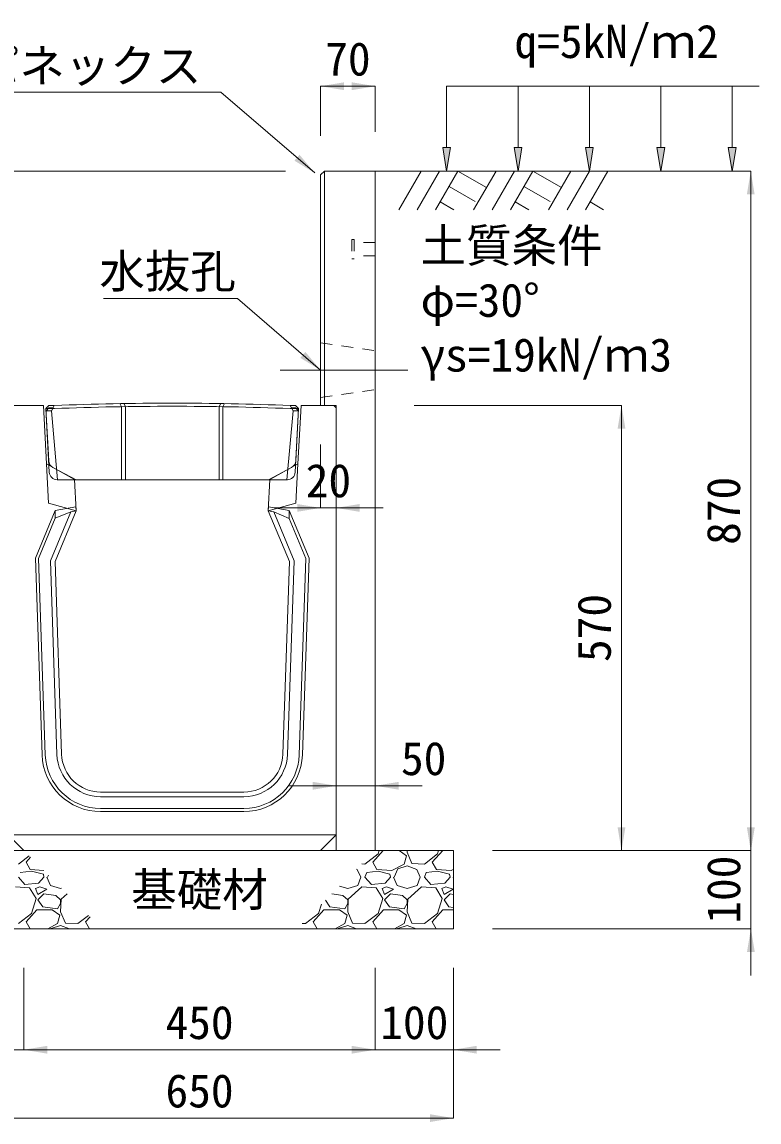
# Model space of a CAD drawing. Units: millimetres at full size. Extents: x 187207 to 255567, y 882048 to 905686.
# Drawn here: x 196942 to 197886, y 896343 to 897751 of the extents above; entities that cross this region are included whole.
import ezdxf
from ezdxf.enums import TextEntityAlignment as Align

# ---------------------------------------------------------------- set-up
doc = ezdxf.new("R2010")
doc.units = ezdxf.units.MM
doc.header["$LTSCALE"] = 20
for name, pattern in [('DASHED', [7.5, 6, -1.5]), ('USER1', [28.575, 19.05, -3.175, 3.175, -3.175]), ('USER2', [1.35, 0.75, -0.6])]:
    doc.linetypes.add(name, pattern=pattern)
for name, color, linetype, lineweight in [('0_2', 7, 'Continuous', 20), ('パネックス', 2, 'Continuous', 13), ('基礎材', 7, 'Continuous', 15), ('寸法線', 7, 'Continuous', 13), ('引出線', 4, 'Continuous', 13), ('箱型U字側溝', 2, 'Continuous', 9), ('ｲﾝｻｰﾄ', 3, 'USER2', 9), ('ﾊｯﾁﾝｸﾞ', 7, 'Continuous', 5)]:
    doc.layers.add(name, color=color, linetype=linetype, lineweight=lineweight)
doc.layers.add('文字', color=7, linetype='Continuous')
doc.styles.add('ＭＳ ゴシック', font='')
doc.styles.get('ＭＳ ゴシック').set_extended_font_data('MS Gothic')

# ---------------------------------------------------------------- blocks, each defined once
blk = doc.blocks.new('filled_arrow')
at = {"color": 0, "linetype": 'Continuous', "lineweight": -2}
blk.add_solid([(7.5, 1.25), (0, 0), (7.5, -1.25)], dxfattribs=at)

msp = doc.modelspace()

# ---------------------------------------------------------------- hatches: boundary and pattern name
at = {"layer": '寸法線'}
for points in [[(197490.79, 897590.37), (197485.79, 897560.37), (197480.79, 897590.37)], [(197582.2, 897590.37), (197577.2, 897560.37), (197572.2, 897590.37)], [(197673.61, 897590.37), (197668.61, 897560.37), (197663.61, 897590.37)], [(197765.03, 897590.37), (197760.03, 897560.37), (197755.03, 897590.37)], [(197856.44, 897590.37), (197851.44, 897560.37), (197846.44, 897590.37)]]:
    msp.add_hatch(color=256, dxfattribs=at).paths.add_polyline_path(points)

# ---------------------------------------------------------------- linework, layer by layer
at = {"layer": '0_2'}
msp.add_line((197394.37, 897560.37), (197794.37, 897560.37), dxfattribs=at)
at = {"layer": 'パネックス'}
for p, q in [((197324.37, 897555.37), (197329.37, 897560.37)), ((197324.37, 897260.37), (197324.37, 897555.37)), ((197329.37, 897560.37), (197394.37, 897560.37)), ((197394.37, 897560.37), (197394.37, 896690.37)), ((197324.37, 897260.37), (197324.37, 897305.37)), ((197344.37, 897260.37), (197324.37, 897260.37)), ((197344.37, 896690.37), (197344.37, 897260.37)), ((197394.37, 896690.37), (197344.37, 896690.37))]:
    msp.add_line(p, q, dxfattribs=at)
at = {"layer": 'パネックス', "lineweight": 5}
msp.add_line((197329.37, 897560.37), (197329.37, 897260.37), dxfattribs=at)
at = {"layer": 'パネックス', "linetype": 'USER2', "lineweight": 9}
for p, q in [((197324.37, 897340.37), (197394.37, 897330.37)), ((197324.37, 897270.37), (197394.37, 897280.37))]:
    msp.add_line(p, q, dxfattribs=at)
at = {"layer": '基礎材'}
for p, q in [((196844.37, 896690.37), (197494.37, 896690.37)), ((197494.37, 896690.37), (197494.37, 896590.37)), ((196844.37, 896590.37), (197494.37, 896590.37))]:
    msp.add_line(p, q, dxfattribs=at)
at = {"layer": '寸法線'}
for p, q in [((197324.37, 897668.92), (197394.37, 897668.92)), ((197324.37, 897605.37), (197324.37, 897668.92)), ((197394.37, 897610.37), (197394.37, 897668.92)), ((197279.37, 897560.37), (196809.37, 897560.37)), ((197444.37, 897560.37), (197875.22, 897560.37)), ((197875.22, 896690.37), (197875.22, 897560.37)), ((197444.37, 897260.37), (197709.7, 897260.37)), ((197709.7, 897260.37), (197709.7, 896690.37)), ((197324.37, 897210.37), (197324.37, 897129.07)), ((197344.37, 897210.37), (197344.37, 897129.07)), ((197404.37, 897129.07), (197264.37, 897129.07)), ((197284.37, 896773.36), (197454.37, 896773.36)), ((197344.37, 896715.37), (197344.37, 896773.36)), ((197394.37, 896715.37), (197394.37, 896773.36)), ((197875.4, 896750.37), (197875.4, 896530.37)), ((197544.37, 896690.37), (197875.22, 896690.37)), ((197544.37, 896690.37), (197709.7, 896690.37)), ((197544.37, 896690.37), (197875.4, 896690.37)), ((197544.37, 896590.37), (197875.4, 896590.37)), ((196944.37, 896540.37), (196944.37, 896435.43)), ((196944.37, 896540.37), (196944.37, 896435.43)), ((197394.37, 896540.37), (197394.37, 896435.43)), ((197394.37, 896540.37), (197394.37, 896435.43)), ((197494.37, 896540.37), (197494.37, 896435.43)), ((197494.37, 896540.37), (197494.37, 896347.93)), ((196784.37, 896435.43), (197004.37, 896435.43)), ((196944.37, 896435.43), (197394.37, 896435.43)), ((197334.37, 896435.43), (197554.37, 896435.43)), ((197494.37, 896347.93), (196844.37, 896347.93))]:
    msp.add_line(p, q, dxfattribs=at)
at = {"layer": '寸法線', "lineweight": 9}
for p, q in [((197885.79, 897668.92), (197485.79, 897668.92)), ((197485.79, 897590.37), (197485.79, 897668.92)), ((197577.2, 897590.37), (197577.2, 897668.92)), ((197668.61, 897590.37), (197668.61, 897668.92)), ((197760.03, 897590.37), (197760.03, 897668.92)), ((197851.44, 897590.37), (197851.44, 897668.92))]:
    msp.add_line(p, q, dxfattribs=at)
at = {"layer": '寸法線', "linetype": 'USER1', "lineweight": 9}
msp.add_line((197272.52, 897305.37), (197436.23, 897305.37), dxfattribs=at)
at = {"layer": '寸法線', "lineweight": 9}
for points in [[(197490.79, 897590.37), (197485.79, 897560.37), (197480.79, 897590.37)], [(197582.2, 897590.37), (197577.2, 897560.37), (197572.2, 897590.37)], [(197673.61, 897590.37), (197668.61, 897560.37), (197663.61, 897590.37)], [(197765.03, 897590.37), (197760.03, 897560.37), (197755.03, 897590.37)], [(197856.44, 897590.37), (197851.44, 897560.37), (197846.44, 897590.37)]]:
    msp.add_lwpolyline(points, close=True, dxfattribs=at)
at = {"layer": '引出線'}
for points in [[(197316.87, 897557.87), (197196.66, 897661.33), (196888.41, 897661.33)], [(197324.37, 897305.37), (197218.14, 897397.09), (197046.4, 897397.09)]]:
    msp.add_lwpolyline(points, dxfattribs=at)
at = {"layer": '箱型U字側溝'}
for p, q in [((196972.58, 897256.23), (196983.44, 897256.23)), ((197285.28, 897256.23), (197296.15, 897256.23)), ((196984.49, 897125.83), (196984.62, 897115.71)), ((197004.38, 897124.17), (197011.37, 897125.37)), ((197264.37, 897124.17), (197257.37, 897125.37)), ((197284.25, 897125.83), (197284.13, 897115.71)), ((196971.75, 896812.96), (196963.23, 897064.22)), ((196992.74, 896813.68), (196984.37, 897060.37)), ((197226.04, 896765.37), (197042.71, 896765.37)), ((197042.71, 896759.37), (197226.04, 896759.37)), ((197226.04, 896744.37), (197042.71, 896744.37)), ((197042.71, 896740.37), (197226.04, 896740.37)), ((196924.37, 896710.37), (197344.37, 896710.37))]:
    msp.add_line(p, q, dxfattribs=at)
at = {"layer": '箱型U字側溝', "lineweight": 18}
msp.add_line((196986.91, 897165.23), (197281.81, 897165.23), dxfattribs=at)
at = {"layer": '箱型U字側溝', "lineweight": 13}
msp.add_line((197226.04, 896765.37), (197042.71, 896765.37), dxfattribs=at)
for points in [[(197009.37, 897165.37), (196973.37, 897185.37), (196969.37, 897260.37), (196927.37, 897260.37), (196924.37, 897257.37), (196924.37, 896710.37), (196944.37, 896690.37), (197324.37, 896690.37), (197344.37, 896710.37), (197344.37, 897257.37), (197341.37, 897260.37), (197299.37, 897260.37), (197295.37, 897185.37), (197259.37, 897165.37), (197257.37, 897125.37), (197284.37, 897060.37), (197276.01, 896813.68)], [(196992.74, 896813.68), (196984.37, 897060.37), (197011.37, 897125.37), (197009.37, 897165.37)]]:
    msp.add_lwpolyline(points, dxfattribs=at)
at = {"layer": '箱型U字側溝', "lineweight": 18}
for points in [[(196976.15, 897189.19), (196972.58, 897256.23), (196976.36, 897260.23)], [(196983.36, 897260.23), (196976.36, 897260.23), (196972.58, 897256.23), (196976.92, 897174.69)], [(197291.8, 897174.69), (197296.15, 897256.23), (197292.36, 897260.23), (197285.36, 897260.23)], [(197292.36, 897260.23), (197296.15, 897256.23), (197292.57, 897189.19)], [(197287.24, 897180.87), (197257.46, 897165.23), (197011.27, 897165.23), (196981.49, 897180.87)]]:
    msp.add_lwpolyline(points, dxfattribs=at)
at = {"layer": '箱型U字側溝', "color": 5}
for points in [[(196976.36, 897257.32), (196981.74, 897257.23), (196979.58, 897253.23), (196972.73, 897253.34)], [(197292.36, 897257.32), (197286.98, 897257.23), (197289.15, 897253.23), (197295.99, 897253.34)]]:
    msp.add_lwpolyline(points, close=True, dxfattribs=at)
at = {"layer": '箱型U字側溝', "color": 5, "linetype": 'DASHED'}
for points in [[(196987.43, 897165.23), (196979.58, 897253.23), (196983.36, 897260.23)], [(197281.3, 897165.23), (197289.15, 897253.23), (197285.36, 897260.23)]]:
    msp.add_lwpolyline(points, dxfattribs=at)
at = {"layer": '箱型U字側溝'}
for points in [[(197067.3, 897262.64), (197069.36, 897258.67), (197069.36, 897165.23)], [(197074.36, 897165.23), (197074.36, 897258.75), (197072.3, 897262.72)], [(197194.36, 897165.23), (197194.36, 897258.75), (197196.42, 897262.72)], [(197199.36, 897165.23), (197199.36, 897258.67), (197201.42, 897262.64)], [(196984.37, 897060.37), (197011.37, 897125.37), (197011.12, 897130.4), (196984.49, 897125.83), (196959.2, 897064.95), (196967.75, 896812.83)], [(196963.23, 897064.22), (196984.67, 897115.83), (197004.38, 897124.17), (196978.33, 897061.47), (196986.74, 896813.47)], [(197301, 896812.83), (197309.54, 897064.95), (197284.25, 897125.83), (197257.63, 897130.4), (197257.37, 897125.37), (197284.37, 897060.37), (197276.01, 896813.68)], [(197282.01, 896813.47), (197290.41, 897061.47), (197264.37, 897124.17), (197284.13, 897115.71), (197305.52, 897064.22), (197297, 896812.96)]]:
    msp.add_lwpolyline(points, dxfattribs=at)
at = {"layer": '箱型U字側溝', "linetype": 'DASHED', "lineweight": 13}
for points in [[(197011.37, 897125.37), (196976.04, 897135.37), (196973.37, 897185.37)], [(197257.37, 897125.37), (197292.71, 897135.37), (197295.37, 897185.37)]]:
    msp.add_lwpolyline(points, dxfattribs=at)
at = {"layer": '箱型U字側溝', "lineweight": 18}
for centre, radius, start, end in [((197134.36, 893461.56), 3801.67, 87.72365, 92.27635), ((196986.14, 897189.72), 10, 183.05288, 242.29297), ((197282.59, 897189.72), 10, 297.70703, 356.94712), ((196986.91, 897175.23), 10, 183.05288, 270), ((197281.81, 897175.23), 10, 270, 356.94712)]:
    msp.add_arc(centre, radius, start, end, dxfattribs=at)
at = {"layer": '箱型U字側溝'}
for centre, radius, start, end in [((197134.36, 893461.56), 3797.67, 87.72245, 92.27755), ((197042.71, 896815.37), 75, 181.94149, 270), ((197042.71, 896815.37), 71, 181.94149, 270), ((197042.71, 896815.37), 56, 181.94149, 270), ((197042.71, 896815.37), 50, 181.94149, 270), ((197226.04, 896815.37), 50, 270, 358.05851), ((197226.04, 896815.37), 56, 270, 358.05851), ((197226.04, 896815.37), 71, 270, 358.05851), ((197226.04, 896815.37), 75, 270, 358.05851)]:
    msp.add_arc(centre, radius, start, end, dxfattribs=at)
at = {"layer": '箱型U字側溝', "lineweight": 13}
for centre, start, end in [((197042.71, 896815.37), 181.94149, 270), ((197226.04, 896815.37), 270, 358.05851)]:
    msp.add_arc(centre, 50, start, end, dxfattribs=at)
at = {"layer": 'ｲﾝｻｰﾄ'}
for p, q in [((197367.37, 897472.87), (197364.37, 897472.87)), ((197364.37, 897472.87), (197364.37, 897447.87)), ((197367.37, 897472.87), (197367.37, 897447.87)), ((197394.37, 897468.87), (197367.37, 897468.87)), ((197394.37, 897468.87), (197394.37, 897451.87)), ((197367.37, 897447.87), (197364.37, 897447.87)), ((197394.37, 897451.87), (197367.37, 897451.87))]:
    msp.add_line(p, q, dxfattribs=at)
at = {"layer": 'ﾊｯﾁﾝｸﾞ', "lineweight": 9}
for p, q in [((197453.02, 897560.36), (197424.37, 897510.74)), ((197476.64, 897560.36), (197447.99, 897510.74)), ((197500.27, 897560.36), (197471.62, 897510.74)), ((197500.27, 897560.36), (197536.83, 897539.25)), ((197549.02, 897560.36), (197520.37, 897510.74)), ((197572.64, 897560.36), (197543.99, 897510.74)), ((197596.27, 897560.36), (197567.62, 897510.74)), ((197596.27, 897560.36), (197632.83, 897539.25)), ((197645.02, 897560.36), (197616.37, 897510.74)), ((197668.64, 897560.36), (197639.99, 897510.74)), ((197692.26, 897560.36), (197663.62, 897510.74)), ((197488.84, 897540.58), (197522.26, 897521.29)), ((197584.84, 897540.58), (197618.26, 897521.29)), ((197477.42, 897520.79), (197494.84, 897510.74)), ((197573.42, 897520.79), (197590.84, 897510.74)), ((197669.42, 897520.79), (197686.83, 897510.74))]:
    msp.add_line(p, q, dxfattribs=at)
at = {"layer": 'ﾊｯﾁﾝｸﾞ'}
for p, q in [((197391.07, 896675.37), (197404.57, 896690.37)), ((197397.93, 896686.04), (197399.32, 896690.37)), ((197424.95, 896690.37), (197434.51, 896683.75)), ((197435.37, 896690.37), (197435.27, 896688.33)), ((197435.27, 896688.33), (197441.36, 896673.85)), ((197467.27, 896675.37), (197480.77, 896690.37)), ((197474.13, 896686.04), (197475.52, 896690.37)), ((196937.31, 896673.09), (196951.05, 896683.7)), ((196947.22, 896675.37), (196952.98, 896681.77)), ((196952.55, 896666.23), (196947.22, 896675.37)), ((197381.17, 896673.09), (197397.93, 896686.04)), ((197396.41, 896666.23), (197391.07, 896675.37)), ((197434.51, 896683.75), (197431.46, 896673.09)), ((197441.36, 896673.85), (197457.37, 896673.09)), ((197457.37, 896673.09), (197474.13, 896686.04)), ((197472.61, 896666.23), (197467.27, 896675.37)), ((196954.08, 896663.94), (196939.6, 896662.42)), ((196969.9, 896664.84), (196952.55, 896666.23)), ((196969.32, 896660.13), (196954.08, 896663.94)), ((196970.08, 896656.32), (196969.32, 896660.13)), ((197370.38, 896666.56), (197371.26, 896666.23)), ((197371.26, 896666.23), (197375.83, 896656.32)), ((197377.1, 896673.28), (197381.17, 896673.09)), ((197381.17, 896656.32), (197383.45, 896662.42)), ((197397.93, 896663.94), (197383.45, 896662.42)), ((197415.46, 896664.7), (197396.41, 896666.23)), ((197413.17, 896660.13), (197397.93, 896663.94)), ((197413.93, 896656.32), (197413.17, 896660.13)), ((197431.46, 896673.09), (197415.46, 896664.7)), ((197418.5, 896656.32), (197423.08, 896666.99)), ((197423.08, 896666.99), (197435.27, 896670.8)), ((197435.27, 896670.8), (197447.46, 896666.23)), ((197447.46, 896666.23), (197452.03, 896656.32)), ((197457.37, 896656.32), (197459.65, 896662.42)), ((197474.13, 896663.94), (197459.65, 896662.42)), ((197491.66, 896664.7), (197472.61, 896666.23)), ((197489.37, 896660.13), (197474.13, 896663.94)), ((197490.13, 896656.32), (197489.37, 896660.13)), ((197494.19, 896666.03), (197491.66, 896664.7)), ((196945.69, 896647.18), (196937.31, 896656.32)), ((196963.22, 896648.7), (196945.69, 896647.18)), ((196970.08, 896656.32), (196963.22, 896648.7)), ((196973.89, 896656.32), (196978.46, 896645.65)), ((196974.65, 896656.32), (196975.78, 896658.96)), ((196978.46, 896645.65), (196991.41, 896641.84)), ((197359.07, 896641.84), (197372.02, 896645.65)), ((197372.02, 896645.65), (197375.83, 896656.32)), ((197389.55, 896647.18), (197381.17, 896656.32)), ((197407.07, 896648.7), (197389.55, 896647.18)), ((197413.93, 896656.32), (197407.07, 896648.7)), ((197417.74, 896656.32), (197422.31, 896645.65)), ((197422.31, 896645.65), (197435.27, 896641.84)), ((197435.27, 896641.84), (197448.22, 896645.65)), ((197448.22, 896645.65), (197452.03, 896656.32)), ((197465.75, 896647.18), (197457.37, 896656.32)), ((197483.27, 896648.7), (197465.75, 896647.18)), ((197490.13, 896656.32), (197483.27, 896648.7)), ((197493.94, 896656.32), (197494.19, 896655.74)), ((196951.79, 896642.61), (196933.5, 896644.13)), ((196960.17, 896628.89), (196951.79, 896642.61)), ((196964.74, 896644.13), (196959.41, 896641.84)), ((196959.41, 896641.84), (196962.46, 896634.22)), ((196962.46, 896634.22), (196973.89, 896641.08)), ((196970.08, 896634.99), (196962.46, 896627.37)), ((196973.89, 896641.08), (196964.74, 896644.13)), ((196985.32, 896632.7), (196970.08, 896634.99)), ((196991.41, 896627.37), (196985.32, 896632.7)), ((196991.41, 896641.84), (196992.56, 896642.18)), ((196999.72, 896635.02), (196992.18, 896628.13)), ((197352.97, 896632.7), (197338.67, 896634.85)), ((197348.71, 896644.89), (197359.07, 896641.84)), ((197359.07, 896627.37), (197352.97, 896632.7)), ((197377.36, 896644.13), (197359.83, 896628.13)), ((197395.64, 896642.61), (197377.36, 896644.13)), ((197404.03, 896628.89), (197395.64, 896642.61)), ((197408.6, 896644.13), (197403.26, 896641.84)), ((197403.26, 896641.84), (197406.31, 896634.22)), ((197406.31, 896634.22), (197417.74, 896641.08)), ((197413.93, 896634.99), (197406.31, 896627.37)), ((197417.74, 896641.08), (197408.6, 896644.13)), ((197429.17, 896632.7), (197413.93, 896634.99)), ((197435.27, 896627.37), (197429.17, 896632.7)), ((197453.56, 896644.13), (197436.03, 896628.13)), ((197471.84, 896642.61), (197453.56, 896644.13)), ((197480.23, 896628.89), (197471.84, 896642.61)), ((197484.8, 896644.13), (197479.46, 896641.84)), ((197479.46, 896641.84), (197482.51, 896634.22)), ((197482.51, 896634.22), (197493.94, 896641.08)), ((197490.13, 896634.99), (197482.51, 896627.37)), ((197493.94, 896641.08), (197484.8, 896644.13)), ((197494.19, 896634.38), (197490.13, 896634.99)), ((196954.08, 896609.84), (196960.17, 896628.89)), ((196962.46, 896627.37), (196968.55, 896618.22)), ((196968.55, 896618.22), (196987.6, 896615.94)), ((196987.6, 896615.94), (196991.41, 896622.79)), ((196992.18, 896628.13), (196991.41, 896612.13)), ((196991.41, 896622.79), (196991.41, 896627.37)), ((197321.73, 896609.84), (197325.53, 896621.71)), ((197330.54, 896626.72), (197336.21, 896618.22)), ((197336.21, 896618.22), (197355.26, 896615.94)), ((197355.26, 896615.94), (197359.07, 896622.79)), ((197359.83, 896628.13), (197359.07, 896612.13)), ((197359.07, 896622.79), (197359.07, 896627.37)), ((197397.93, 896609.84), (197404.03, 896628.89)), ((197406.31, 896627.37), (197412.41, 896618.22)), ((197412.41, 896618.22), (197431.46, 896615.94)), ((197431.46, 896615.94), (197435.27, 896622.79)), ((197436.03, 896628.13), (197435.27, 896612.13)), ((197435.27, 896622.79), (197435.27, 896627.37)), ((197474.13, 896609.84), (197480.23, 896628.89)), ((197482.51, 896627.37), (197488.61, 896618.22)), ((197488.61, 896618.22), (197494.19, 896617.55)), ((196937.31, 896596.89), (196954.08, 896609.84)), ((196947.22, 896599.17), (196960.93, 896614.41)), ((196960.93, 896614.41), (196980.75, 896614.41)), ((196980.75, 896614.41), (196990.65, 896607.55)), ((196990.65, 896607.55), (196987.6, 896596.89)), ((196991.41, 896612.13), (196997.51, 896597.65)), ((197013.51, 896596.89), (197027.25, 896607.5)), ((197023.42, 896599.17), (197029.18, 896605.57)), ((197304.97, 896596.89), (197321.73, 896609.84)), ((197314.87, 896599.17), (197328.59, 896614.41)), ((197328.59, 896614.41), (197348.4, 896614.41)), ((197348.4, 896614.41), (197358.31, 896607.55)), ((197358.31, 896607.55), (197355.26, 896596.89)), ((197359.07, 896612.13), (197365.16, 896597.65)), ((197381.17, 896596.89), (197397.93, 896609.84)), ((197391.07, 896599.17), (197404.79, 896614.41)), ((197404.79, 896614.41), (197424.6, 896614.41)), ((197424.6, 896614.41), (197434.51, 896607.55)), ((197434.51, 896607.55), (197431.46, 896596.89)), ((197435.27, 896612.13), (197441.36, 896597.65)), ((197457.37, 896596.89), (197474.13, 896609.84)), ((197467.27, 896599.17), (197480.99, 896614.41)), ((197480.99, 896614.41), (197494.19, 896614.41)), ((196952.35, 896590.37), (196947.22, 896599.17)), ((196987.6, 896596.89), (196975.17, 896590.37)), ((196979.04, 896590.37), (196979.22, 896590.79)), ((196979.22, 896590.79), (196991.41, 896594.6)), ((196991.41, 896594.6), (197002.69, 896590.37)), ((196997.51, 896597.65), (197013.51, 896596.89)), ((197028.55, 896590.37), (197023.42, 896599.17)), ((197300.9, 896597.08), (197304.97, 896596.89)), ((197320.01, 896590.37), (197314.87, 896599.17)), ((197355.26, 896596.89), (197342.82, 896590.37)), ((197346.7, 896590.37), (197346.88, 896590.79)), ((197346.88, 896590.79), (197359.07, 896594.6)), ((197359.07, 896594.6), (197370.35, 896590.37)), ((197365.16, 896597.65), (197381.17, 896596.89)), ((197396.21, 896590.37), (197391.07, 896599.17)), ((197431.46, 896596.89), (197419.02, 896590.37)), ((197422.9, 896590.37), (197423.08, 896590.79)), ((197423.08, 896590.79), (197435.27, 896594.6)), ((197435.27, 896594.6), (197446.55, 896590.37)), ((197441.36, 896597.65), (197457.37, 896596.89)), ((197472.41, 896590.37), (197467.27, 896599.17))]:
    msp.add_line(p, q, dxfattribs=at)

# ---------------------------------------------------------------- block references
at = {"layer": '寸法線', "xscale": 4, "yscale": 4}
for p in [(197324.37, 897668.92), (197344.37, 897129.07), (197394.37, 896773.36), (196944.37, 896435.43), (196944.37, 896435.43), (197494.37, 896435.43)]:
    msp.add_blockref('filled_arrow', p, dxfattribs=at)
for p, rotation in [((197394.37, 897668.92), 180), ((197875.22, 897560.37), 270), ((197709.7, 897260.37), 270), ((197324.37, 897129.07), 180), ((197344.37, 896773.36), 180), ((197709.7, 896690.37), 90), ((197875.22, 896690.37), 90), ((197875.4, 896690.37), 90), ((197875.4, 896590.37), 270), ((197394.37, 896435.43), 180), ((197394.37, 896435.43), 180), ((197494.37, 896347.93), 180)]:
    msp.add_blockref('filled_arrow', p, dxfattribs=dict(at, rotation=rotation))
at = {"layer": '引出線', "xscale": 4, "yscale": 4}
for p, rotation in [((197316.87, 897557.87), 139.3), ((197324.37, 897305.37), 139.2)]:
    msp.add_blockref('filled_arrow', p, dxfattribs=dict(at, rotation=rotation))

# ---------------------------------------------------------------- texts
at = {"layer": '寸法線', "style": 'ＭＳ ゴシック'}
for s, p in [('70', (197359.37, 897703.92)), ('20', (197334.37, 897164.07)), ('50', (197456.37, 896808.36)), ('基礎材', (197169.37, 896640.37)), ('450', (197169.37, 896470.43)), ('100', (197444.37, 896470.43)), ('650', (197169.37, 896382.93))]:
    msp.add_text(s, height=42.72, dxfattribs=at).set_placement(p, align=Align.MIDDLE_CENTER)
for s, p in [('土質条件', (197452.34, 897486.38)), ('φ=30°', (197452.34, 897416.38)), ('γs=19kN/ｍ3', (197452.34, 897346.38))]:
    msp.add_text(s, height=42.72, dxfattribs=at).set_placement(p, align=Align.TOP_LEFT)
for s, p in [('870', (197840.22, 897125.37)), ('570', (197674.7, 896975.37)), ('100', (197840.4, 896640.37))]:
    msp.add_text(s, height=42.72, rotation=90, dxfattribs=at).set_placement(p, align=Align.MIDDLE_CENTER)
at = {"layer": '引出線', "style": 'ＭＳ ゴシック'}
for s, p in [('パネックス', (197171.66, 897716.47)), ('水抜孔', (197215.89, 897453.38))]:
    msp.add_text(s, height=42.72, dxfattribs=at).set_placement(p, align=Align.TOP_RIGHT)
at = {"layer": '文字', "style": 'ＭＳ ゴシック'}
msp.add_text('q=5kN/ｍ2', height=42.72, dxfattribs=at).set_placement((197572.67, 897692.19), align=Align.BOTTOM_LEFT)

doc.saveas('drawing.dxf')
